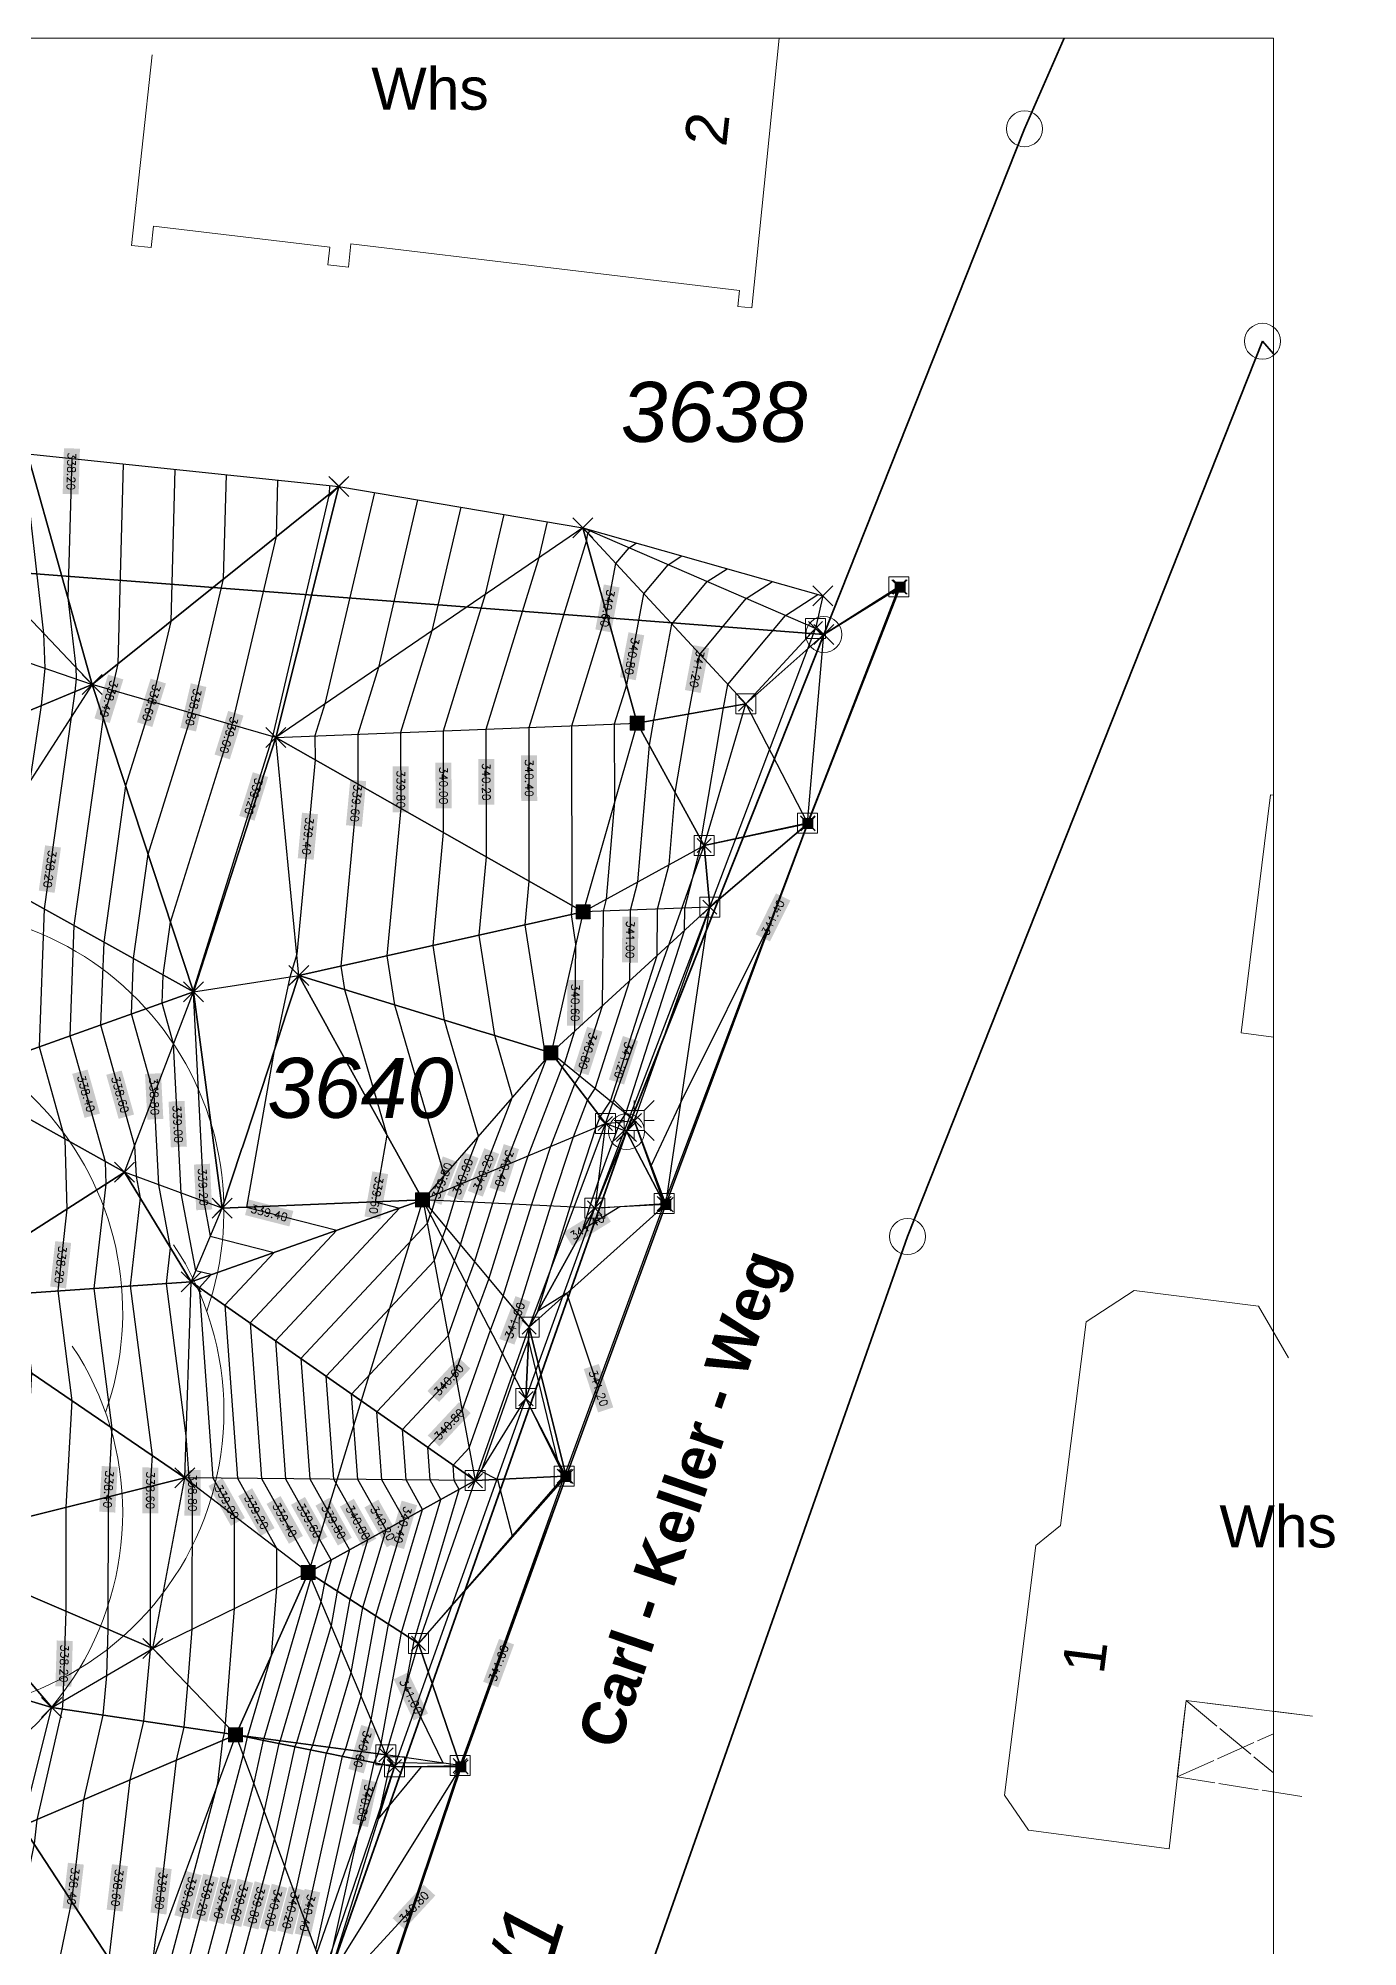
# Model space of a CAD drawing. Header units: metres. Extents: x -22.6 to 57.2, y -21.5 to 52.5.
# Drawn here: x 24.21 to 57.2, y 2.77 to 50.47 of the extents above; entities that cross this region are included whole.
import ezdxf
from ezdxf.enums import TextEntityAlignment as Align

# ---------------------------------------------------------------- set-up
doc = ezdxf.new("R2010")
doc.units = ezdxf.units.M
for name, pattern in [('1600.2028', [0]), ('1600.2031', [1.5, 1, 0, 0, -0.5]), ('1600.2505', [0]), ('1600.2515', [0]), ('AUSGEZOGEN', [0])]:
    doc.linetypes.add(name, pattern=pattern)
doc.layers.get('0').update_dxf_attribs({"color": 1, "linetype": 'CONTINUOUS'})
for name, color, linetype in [('$BRUCH', 7, 'CONTINUOUS'), ('$P_INF_FL', 7, 'AUSGEZOGEN'), ('$P_INF_H', 7, 'AUSGEZOGEN'), ('$P_INF_NR', 7, 'AUSGEZOGEN'), ('$P_INF_X', 7, 'AUSGEZOGEN'), ('$PKT_0', 7, 'CONTINUOUS'), ('DGM', 7, 'CONTINUOUS'), ('DGM_HOEHEN', 34, 'CONTINUOUS'), ('DGM_HOEHEN_Haupt', 24, 'CONTINUOUS'), ('DGM_HOEHEN_TEXT', 7, 'CONTINUOUS')]:
    doc.layers.add(name, color=color, linetype=linetype)
for name, color, linetype, lineweight in [('aussparen', 1, 'CONTINUOUS', 18), ('Böschung OK', 7, 'CONTINUOUS', 18), ('Böschung UK', 7, 'CONTINUOUS', 18), ('Flurstücke_Grenzpunkte', 255, 'CONTINUOUS', 0), ('Gebäude', 255, 'CONTINUOUS', 0), ('Geländepunkt', 7, 'CONTINUOUS', 18), ('Lagebezeichnungen', 255, 'CONTINUOUS', 0), ('Lampe', 7, 'CONTINUOUS', 18), ('Laubbaum 25m', 7, 'CONTINUOUS', 18), ('Migrationsobjekte', 7, 'CONTINUOUS', 18), ('Stellkante OK', 7, 'CONTINUOUS', 18), ('Stellkante UK', 7, 'CONTINUOUS', 18), ('Verkehr', 255, 'CONTINUOUS', 0)]:
    doc.layers.add(name, color=color, linetype=linetype, lineweight=lineweight)
doc.styles.add('Flurstücksnummer - K 10 700', font='Arial Italic.ttf')
doc.styles.add('Flurstücksnummer_ Schrägstrich - K 10 700', font='Arial Italic.ttf')
doc.styles.add('Gebäudefunktion (nur BW)', font='Arial.ttf')
doc.styles.add('Name - Bauwerken u. Einrichtungen - F 10', font='Arial Bold.ttf')
doc.styles.add('SIMPLEX', font='SIMPLEX')
doc.styles.add('Sonstiger Text_ Bezeichnung - N 7 380', font='Arial.ttf')

# ---------------------------------------------------------------- blocks, each defined once
blk = doc.blocks.new('Grenzpunkt mit Abmarkung (Marke)')
at = {"color": 0, "lineweight": -2}
blk.add_circle((0, 0), 0.5, dxfattribs=at)
blk = doc.blocks.new('34')
at = {"color": 0, "lineweight": -2}
for p, q in [((-0.5, 0.5), (0.5, -0.5)), ((-0.5, -0.5), (0.5, 0.5))]:
    blk.add_line(p, q, dxfattribs=at)
blk = doc.blocks.new('71', base_point=(0.019231, 0))
at = {"color": 0, "lineweight": -2}
for p, q in [((-0.497863, 0.5), (-0.497863, -0.5)), ((-0.497863, 0.5), (0.497863, 0.5)), ((-0.480769, -0.5), (-0.480769, 0.5)), ((-0.459402, -0.5), (-0.459402, 0.5)), ((-0.438034, -0.5), (-0.438034, 0.5)), ((-0.42094, -0.5), (-0.42094, 0.5)), ((-0.399573, -0.5), (-0.399573, 0.5)), ((-0.378205, -0.5), (-0.378205, 0.5)), ((-0.361111, -0.5), (-0.361111, 0.5)), ((-0.339744, -0.5), (-0.339744, 0.5)), ((-0.318376, -0.5), (-0.318376, 0.5)), ((-0.301282, -0.5), (-0.301282, 0.5)), ((-0.279915, -0.5), (-0.279915, 0.5)), ((-0.258547, -0.5), (-0.258547, 0.5)), ((-0.241453, -0.5), (-0.241453, 0.5)), ((-0.220085, -0.5), (-0.220085, 0.5)), ((-0.198718, -0.5), (-0.198718, 0.5)), ((-0.181624, -0.5), (-0.181624, 0.5)), ((-0.160256, -0.5), (-0.160256, 0.5)), ((-0.138889, -0.5), (-0.138889, 0.5)), ((-0.121795, -0.5), (-0.121795, 0.5)), ((-0.100428, -0.5), (-0.100428, 0.5)), ((-0.07906, -0.5), (-0.07906, 0.5)), ((-0.061966, -0.5), (-0.061966, 0.5)), ((-0.040599, -0.5), (-0.040599, 0.5)), ((-0.019231, -0.5), (-0.019231, 0.5)), ((-0.002137, -0.5), (-0.002137, 0.5)), ((0.019231, -0.5), (0.019231, 0.5)), ((0.040599, -0.5), (0.040599, 0.5)), ((0.057693, -0.5), (0.057693, 0.5)), ((0.07906, -0.5), (0.07906, 0.5)), ((0.100428, -0.5), (0.100428, 0.5)), ((0.117522, -0.5), (0.117522, 0.5)), ((0.138889, -0.5), (0.138889, 0.5)), ((0.160256, -0.5), (0.160256, 0.5)), ((0.177351, -0.5), (0.177351, 0.5)), ((0.198718, -0.5), (0.198718, 0.5)), ((0.220085, -0.5), (0.220085, 0.5)), ((0.237179, -0.5), (0.237179, 0.5)), ((0.258547, -0.5), (0.258547, 0.5)), ((0.279915, -0.5), (0.279915, 0.5)), ((0.297009, -0.5), (0.297009, 0.5)), ((0.318376, -0.5), (0.318376, 0.5)), ((0.339744, -0.5), (0.339744, 0.5)), ((0.356838, -0.5), (0.356838, 0.5)), ((0.378205, -0.5), (0.378205, 0.5)), ((0.399573, -0.5), (0.399573, 0.5)), ((0.416666, -0.5), (0.416666, 0.5)), ((0.438034, -0.5), (0.438034, 0.5)), ((0.459402, -0.5), (0.459402, 0.5)), ((0.476495, -0.5), (0.476495, 0.5)), ((0.497863, 0.5), (0.497863, -0.5)), ((0.497863, -0.5), (-0.497863, -0.5))]:
    blk.add_line(p, q, dxfattribs=at)
blk = doc.blocks.new('139', base_point=(0, -0.001756))
at = {"color": 0, "lineweight": -2}
for centre, radius, start, end in [((0, 0.198947), 0.301054, 23.556964, 156.444075), ((-0.175614, 0.098595), 0.301054, 99.378072, 213.597998), ((0.175614, 0.098595), 0.301054, 340.504019, 100.603046), ((-0.175615, -0.102107), 0.301054, 146.376033, 280.600999), ((0.175615, -0.102107), 0.301054, 259.398891, 33.623991), ((0, -0.001756), 0.025088, 90.001142, 179.997716), ((0, -0.001756), 0.025088, 0.002284, 89.998858), ((0, -0.001756), 0.025088, 180.001142, 269.998858), ((0, -0.001756), 0.025088, 270.001142, 359.998858), ((0, -0.198946), 0.301054, 221.698008, 318.301992)]:
    blk.add_arc(centre, radius, start, end, dxfattribs=at)
blk = doc.blocks.new('70')
at = {"color": 0, "lineweight": -2}
for p, q in [((-0.5, -0.5), (-0.5, 0.5)), ((-0.5, 0.5), (0.5, 0.5)), ((0.5, 0.5), (0.5, -0.5)), ((0.5, -0.5), (-0.5, -0.5))]:
    blk.add_line(p, q, dxfattribs=at)
blk = doc.blocks.new('138')
at = {"color": 0, "lineweight": -2}
for p, q in [((-0.25, 0.25), (-0.5, 0.5)), ((0, 0.25), (0, 0.5)), ((0.25, 0.25), (0.5, 0.5)), ((-0.25, 0), (-0.5, 0)), ((-0.25, -0.25), (-0.25, 0.25)), ((-0.25, 0.25), (0.25, 0.25)), ((0.25, 0.25), (0.25, -0.25)), ((0.25, 0), (0.5, 0)), ((-0.25, -0.25), (-0.5, -0.5)), ((0.25, -0.25), (-0.25, -0.25)), ((0, -0.25), (0, -0.5)), ((0.25, -0.25), (0.5, -0.5))]:
    blk.add_line(p, q, dxfattribs=at)
blk = doc.blocks.new('PKT_0')
for p, q in [((-0.354, -0.354), (0.354, 0.354)), ((0.354, -0.354), (-0.354, 0.354))]:
    blk.add_line(p, q)
at = {"layer": '$P_INF_FL'}
blk.add_attdef('CODE', text='', height=0.8, dxfattribs=at).set_placement((0, 1.7), align=Align.CENTER)
at = {"layer": '$P_INF_H'}
blk.add_attdef('H', text='', height=0.8, dxfattribs=at).set_placement((0, -1.4), align=Align.CENTER)
at = {"layer": '$P_INF_NR'}
blk.add_attdef('NR', text='', height=0.8, dxfattribs=at).set_placement((0, 0.7), align=Align.CENTER)
at = {"layer": '$P_INF_X'}
blk.add_attdef('X', text='', height=0.8, dxfattribs=at).set_placement((-0.9, -0.4), align=Align.RIGHT)
blk.add_attdef('Y', (0.7, -0.4), '', height=0.8, dxfattribs=at)

msp = doc.modelspace()

# ---------------------------------------------------------------- linework, layer by layer
at = {"layer": 'DGM', "color": 0, "linetype": 'ByBlock'}
for points in [[(20.93, 39.196, 3.392), (23.947, 40.083, 4.28), (25.561, 34.318, 4.554)], [(23.947, 40.083, 4.28), (31.726, 39.269, 5.487), (25.561, 34.318, 4.554)], [(20.93, 39.196, 3.392), (18.262, 36.822, 2.676), (25.561, 34.318, 4.554)], [(31.726, 39.269, 5.487), (30.151, 32.993, 5.468), (25.561, 34.318, 4.554)], [(31.726, 39.269, 5.487), (37.825, 38.234, 6.614), (30.151, 32.993, 5.468)], [(37.825, 38.234, 6.614), (30.151, 32.993, 5.468), (39.187, 33.353, 7.157)], [(37.825, 38.234, 6.614), (39.187, 33.353, 7.157), (41.896, 33.831, 7.779)], [(43.64, 35.718, 7.805), (37.825, 38.234, 6.614), (43.825, 36.533, 7.673)], [(43.64, 35.718, 7.805), (37.825, 38.234, 6.614), (41.896, 33.831, 7.779)], [(18.262, 36.822, 2.676), (25.561, 34.318, 4.554), (18.76, 31.492, 2.932)], [(45.759, 36.753, 7.642), (43.452, 30.839, 7.683), (43.443, 30.854, 7.805)], [(45.759, 36.753, 7.642), (43.443, 30.854, 7.805), (43.85, 35.565, 7.807)], [(45.759, 36.753, 7.642), (45.727, 36.76, 7.779), (43.85, 35.565, 7.807)], [(43.64, 35.718, 7.805), (43.85, 35.565, 7.807), (41.896, 33.831, 7.779)], [(43.443, 30.854, 7.805), (43.85, 35.565, 7.807), (41.896, 33.831, 7.779)], [(25.561, 34.318, 4.554), (22.581, 29.696, 3.971), (18.76, 31.492, 2.932)], [(28.094, 26.635, 5.455), (25.561, 34.318, 4.554), (22.581, 29.696, 3.971)], [(28.094, 26.635, 5.455), (30.151, 32.993, 5.468), (25.561, 34.318, 4.554)], [(39.187, 33.353, 7.157), (40.857, 30.295, 7.674), (41.896, 33.831, 7.779)], [(43.443, 30.854, 7.805), (40.857, 30.295, 7.674), (41.896, 33.831, 7.779)], [(28.094, 26.635, 5.455), (30.727, 27.04, 5.669), (30.151, 32.993, 5.468)], [(30.151, 32.993, 5.468), (39.187, 33.353, 7.157), (37.837, 28.635, 6.903)], [(30.727, 27.04, 5.669), (30.151, 32.993, 5.468), (37.837, 28.635, 6.903)], [(39.187, 33.353, 7.157), (37.837, 28.635, 6.903), (40.857, 30.295, 7.674)], [(43.452, 30.839, 7.683), (39.904, 21.317, 7.553), (40.999, 28.752, 7.836)], [(43.452, 30.839, 7.683), (43.443, 30.854, 7.805), (40.857, 30.295, 7.674)], [(43.452, 30.839, 7.683), (40.999, 28.752, 7.836), (40.857, 30.295, 7.674)], [(40.999, 28.752, 7.836), (37.837, 28.635, 6.903), (40.857, 30.295, 7.674)], [(28.094, 26.635, 5.455), (22.581, 29.696, 3.971), (22.108, 24.505, 3.898)], [(40.999, 28.752, 7.836), (39.112, 23.419, 7.763), (37.03, 25.112, 6.676)], [(40.999, 28.752, 7.836), (37.837, 28.635, 6.903), (37.03, 25.112, 6.676)], [(39.904, 21.317, 7.553), (40.999, 28.752, 7.836), (39.112, 23.419, 7.763)], [(26.37, 22.126, 4.748), (28.094, 26.635, 5.455), (22.108, 24.505, 3.898)], [(28.807, 21.227, 5.613), (26.37, 22.126, 4.748), (28.094, 26.635, 5.455)], [(39.112, 23.419, 7.763), (37.03, 25.112, 6.676), (38.389, 23.346, 7.531)], [(26.37, 22.126, 4.748), (22.108, 24.505, 3.898), (21.368, 18.93, 3.716)], [(39.112, 23.419, 7.763), (38.918, 23.141, 7.736), (38.389, 23.346, 7.531)], [(39.857, 21.342, 7.681), (39.112, 23.419, 7.763), (38.918, 23.141, 7.736)], [(39.904, 21.317, 7.553), (39.857, 21.342, 7.681), (39.112, 23.419, 7.763)], [(38.123, 21.232, 7.704), (38.918, 23.141, 7.736), (38.389, 23.346, 7.531)], [(38.123, 21.232, 7.704), (39.857, 21.342, 7.681), (38.918, 23.141, 7.736)], [(28.037, 19.389, 5.187), (26.37, 22.126, 4.748), (21.368, 18.93, 3.716)], [(28.037, 19.389, 5.187), (28.807, 21.227, 5.613), (26.37, 22.126, 4.748)], [(28.037, 19.389, 5.187), (28.807, 21.227, 5.613), (33.824, 21.434, 5.925)], [(28.037, 19.389, 5.187), (33.824, 21.434, 5.925), (35.137, 14.418, 7.426)], [(36.403, 16.468, 7.641), (33.824, 21.434, 5.925), (36.482, 18.253, 7.412)], [(36.403, 16.468, 7.641), (33.824, 21.434, 5.925), (35.137, 14.418, 7.426)], [(39.904, 21.317, 7.553), (38.123, 21.232, 7.704), (39.857, 21.342, 7.681)], [(27.876, 14.491, 5.014), (28.037, 19.389, 5.187), (21.368, 18.93, 3.716)], [(27.876, 14.491, 5.014), (28.037, 19.389, 5.187), (35.137, 14.418, 7.426)], [(27.876, 14.491, 5.014), (21.368, 18.93, 3.716), (21.068, 12.798, 3.725)], [(27.078, 10.226, 4.864), (27.876, 14.491, 5.014), (21.068, 12.798, 3.725)], [(27.078, 10.226, 4.864), (27.876, 14.491, 5.014), (30.969, 12.121, 5.603)], [(27.876, 14.491, 5.014), (30.969, 12.121, 5.603), (35.137, 14.418, 7.426)], [(30.969, 12.121, 5.603), (33.717, 10.351, 7.316), (35.137, 14.418, 7.426)], [(18.226, 10.636, 3.109), (24.549, 8.747, 4.399), (21.068, 12.798, 3.725)], [(24.549, 8.747, 4.399), (27.078, 10.226, 4.864), (21.068, 12.798, 3.725)], [(27.078, 10.226, 4.864), (29.151, 8.067, 5.306), (30.969, 12.121, 5.603)], [(29.151, 8.067, 5.306), (30.969, 12.121, 5.603), (32.905, 7.566, 7.147)], [(30.969, 12.121, 5.603), (32.905, 7.566, 7.147), (33.717, 10.351, 7.316)], [(18.226, 10.636, 3.109), (23.813, 5.788, 4.388), (24.549, 8.747, 4.399)], [(24.549, 8.747, 4.399), (27.078, 10.226, 4.864), (29.151, 8.067, 5.306)], [(34.759, 7.296, 7.282), (32.905, 7.566, 7.147), (33.717, 10.351, 7.316)], [(23.813, 5.788, 4.388), (24.549, 8.747, 4.399), (29.151, 8.067, 5.306)], [(23.813, 5.788, 4.388), (29.151, 8.067, 5.306), (26.692, 1.386, 5.003)], [(31.444, 1.905, 7.076), (29.151, 8.067, 5.306), (26.692, 1.386, 5.003)], [(33.114, 7.267, 7.307), (31.444, 1.905, 7.076), (29.151, 8.067, 5.306)], [(33.114, 7.267, 7.307), (29.151, 8.067, 5.306), (32.905, 7.566, 7.147)], [(33.114, 7.267, 7.307), (34.759, 7.296, 7.282), (32.905, 7.566, 7.147)], [(34.783, 7.262, 7.167), (33.114, 7.267, 7.307), (34.759, 7.296, 7.282)], [(23.248, 0.037, 4.491), (23.813, 5.788, 4.388), (26.692, 1.386, 5.003)]]:
    msp.add_3dface(points, dxfattribs=at)
at = {"layer": 'DGM_HOEHEN', "color": 44, "linetype": 'ByBlock'}
for points, elevation in [([(22.481, -0.046), (22.355, 0.92), (23.203, 5.727), (23.214, 6.307), (23.824, 8.964), (23.785, 9.637), (23.843, 11.611), (23.846, 13.489), (24.05, 17.101), (23.794, 19.097), (23.961, 20.587), (23.878, 23.517), (23.465, 24.988), (23.621, 29.118), (24.012, 31.916), (24.291, 33.79), (24.384, 34.722), (24.354, 35.59), (23.848, 40.054)], 4.251), ([(25.049, 39.968), (24.954, 36.485), (25.151, 34.75), (25.161, 34.455), (25.13, 34.139), (25.035, 33.501), (24.364, 28.706), (24.234, 25.262), (24.881, 22.957), (24.931, 21.206), (24.7, 19.16), (25.053, 16.416), (24.902, 13.752), (24.899, 11.159), (24.832, 8.913), (24.813, 8.708), (24.179, 5.944), (24.108, 5.337), (23.468, 2.27), (23.1, 0.184), (23.121, 0.023)], 4.451), ([(26.338, 39.833), (26.202, 34.833), (26.049, 34.177), (25.834, 33.491), (25.107, 28.293), (25.003, 25.535), (25.884, 22.397), (25.9, 21.825), (25.607, 19.222), (26.056, 15.732), (25.959, 14.014), (25.954, 10.707), (25.92, 9.549), (25.828, 8.558), (25.342, 6.441), (25.044, 3.905), (24.325, 0.458), (25.019, -3.759), (24.655, -5.553)], 4.651), ([(27.627, 39.698), (27.524, 35.894), (27.053, 33.887), (26.396, 31.785), (25.85, 27.881), (25.772, 25.809), (26.622, 22.783), (26.661, 22.019), (26.761, 21.484), (26.514, 19.285), (27.059, 15.048), (27.015, 14.277), (27.01, 10.256), (27.008, 10.185), (26.843, 8.408), (26.505, 6.937), (25.98, 2.474), (25.67, 0.986), (25.97, -0.835), (25.005, -5.595)], 4.851), ([(25.354, -5.637), (26.737, 1.184), (26.783, 1.353), (26.791, 1.369), (26.802, 1.398), (27.082, 2.445), (27.668, 7.434), (27.857, 8.259), (27.955, 9.313), (28.063, 10.706), (28.07, 14.342), (27.987, 14.49), (27.91, 15.538), (27.42, 19.347), (27.521, 20.237), (27.224, 21.811), (27.109, 24.058), (26.541, 26.082), (26.593, 27.468), (26.959, 30.08), (28.057, 33.597), (28.845, 36.955), (28.916, 39.563)], 5.051), ([(45.252, 35.455), (45.631, 36.427), (45.655, 36.688), (45.757, 36.753)], 7.651)]:
    msp.add_lwpolyline(points, dxfattribs=dict(at, elevation=elevation))
at = {"layer": 'Flurstücke_Grenzpunkte', "color": 7, "linetype": '1600.2028', "lineweight": 35}
for p, q in [((48.863, 48.208, 0.042), (49.855, 50.472, 0.042)), ((54.815, 42.896, 0.042), (45.941, 20.519, 0.042)), ((54.815, 42.896, 0.042), (55.086, 42.579, 0.042)), ((43.85, 35.565, 7.807), (12.847, 37.96, 1.175)), ((38.918, 23.141, 7.736), (43.85, 35.565, 7.807))]:
    msp.add_line(p, q, dxfattribs=at)
at = {"layer": 'Gebäude', "color": 7, "linetype": '1600.2505', "lineweight": 18}
for p, q in [((27.064, 50.052, 0.042), (26.543, 45.291, 0.042)), ((27.033, 45.241, 0.042), (27.093, 45.771, 0.042)), ((27.093, 45.771, 0.042), (31.505, 45.25, 0.042)), ((31.965, 44.75, 0.042), (32.025, 45.33, 0.042)), ((32.025, 45.33, 0.042), (41.739, 44.168, 0.042)), ((26.543, 45.291, 0.042), (27.033, 45.241, 0.042)), ((31.505, 45.25, 0.042), (31.455, 44.81, 0.042)), ((31.455, 44.81, 0.042), (31.965, 44.75, 0.042)), ((41.739, 44.168, 0.042), (41.699, 43.768, 0.042)), ((41.699, 43.768, 0.042), (42.05, 43.728, 0.042)), ((55.015, 31.561, 0.042), (54.284, 25.609, 0.042)), ((55.086, 31.552, 0.042), (55.015, 31.561, 0.042)), ((54.284, 25.609, 0.042), (55.086, 25.506, 0.042)), ((51.603, 19.167, 0.042), (50.402, 18.387, 0.042)), ((54.714, 18.777, 0.042), (51.603, 19.167, 0.042)), ((55.464, 17.486, 0.042), (54.714, 18.777, 0.042)), ((50.402, 18.387, 0.042), (49.762, 13.296, 0.042)), ((49.762, 13.296, 0.042), (49.152, 12.795, 0.042)), ((52.483, 5.212, 0.042), (52.903, 8.923, 0.042)), ((52.903, 8.923, 0.042), (56.065, 8.533, 0.042)), ((48.361, 6.553, 0.042), (48.961, 5.683, 0.042)), ((48.961, 5.683, 0.042), (52.483, 5.212, 0.042))]:
    msp.add_line(p, q, dxfattribs=at)
at = {"layer": 'Migrationsobjekte', "color": 7, "linetype": '1600.2031', "lineweight": 18}
for p, q in [((52.683, 7.013, 0.042), (52.903, 8.923, 0.042)), ((52.903, 8.923, 0.042), (56.065, 8.533, 0.042)), ((52.903, 8.923, 0.042), (55.086, 7.111, 0.042)), ((52.683, 7.013, 0.042), (55.086, 8.093, 0.042)), ((55.794, 6.522, 0.042), (52.683, 7.013, 0.042))]:
    msp.add_line(p, q, dxfattribs=at)
at = {"layer": 'Verkehr', "color": 253, "linetype": '1600.2515', "lineweight": 18, "true_color": 0x999999}
msp.add_line((54.815, 42.896, 0.042), (55.086, 42.579, 0.042), dxfattribs=at)

# ---------------------------------------------------------------- block references
at = {"layer": '$PKT_0', "linetype": 'ByBlock', "xscale": 0.5, "yscale": 0.5, "zscale": 0.5}
for p in [(31.726, 39.269, 5.487), (37.825, 38.234, 6.614), (45.727, 36.76, 7.779), (45.759, 36.753, 7.642), (43.825, 36.533, 7.673), (43.64, 35.718, 7.805), (43.85, 35.565, 7.807), (25.561, 34.318, 4.554), (41.896, 33.831, 7.779), (39.187, 33.353, 7.157), (30.151, 32.993, 5.468), (43.443, 30.854, 7.805), (43.452, 30.839, 7.683), (40.857, 30.295, 7.674), (37.837, 28.635, 6.903), (40.999, 28.752, 7.836), (30.727, 27.04, 5.669), (28.094, 26.635, 5.455), (37.03, 25.112, 6.676), (38.389, 23.346, 7.531), (39.112, 23.419, 7.763), (38.918, 23.141, 7.736), (26.37, 22.126, 4.748), (33.824, 21.434, 5.925), (28.807, 21.227, 5.613), (28.037, 19.389, 5.187), (36.482, 18.253, 7.412), (36.403, 16.468, 7.641), (27.876, 14.491, 5.014), (35.137, 14.418, 7.426), (30.969, 12.121, 5.603), (33.717, 10.351, 7.316), (27.078, 10.226, 4.864), (24.549, 8.747, 4.399), (29.151, 8.067, 5.306), (32.905, 7.566, 7.147), (33.114, 7.267, 7.307), (34.759, 7.296, 7.282), (34.783, 7.262, 7.167)]:
    msp.add_blockref('PKT_0', p, dxfattribs=at)
at = {"layer": 'Böschung OK', "color": 53, "lineweight": 18, "true_color": 0xdbc03c, "xscale": 0.5, "yscale": 0.5, "zscale": 0.5}
for p in [(41.896, 33.831, 7.779), (40.857, 30.295, 7.674), (38.389, 23.346, 7.531), (36.482, 18.253, 7.412), (35.137, 14.418, 7.426), (33.717, 10.351, 7.316), (32.905, 7.566, 7.147)]:
    msp.add_blockref('70', p, dxfattribs=at)
at = {"layer": 'Böschung UK', "color": 53, "lineweight": 18, "true_color": 0xdbc03c, "xscale": 0.35, "yscale": 0.35, "zscale": 0.35}
for p in [(39.187, 33.353, 7.157), (37.837, 28.635, 6.903), (37.03, 25.112, 6.676), (33.824, 21.434, 5.925), (30.969, 12.121, 5.603), (29.151, 8.067, 5.306)]:
    msp.add_blockref('71', p, dxfattribs=at)
at = {"layer": 'Flurstücke_Grenzpunkte', "color": 7, "lineweight": 18, "xscale": 0.9, "yscale": 0.9, "zscale": 0.9}
for p in [(48.863, 48.208, 0.042), (54.815, 42.896, 0.042), (45.941, 20.519, 0.042)]:
    msp.add_blockref('Grenzpunkt mit Abmarkung (Marke)', p, dxfattribs=at)
at = {"layer": 'Flurstücke_Grenzpunkte', "color": 1, "lineweight": 18, "xscale": 0.9, "yscale": 0.9, "zscale": 0.9}
for p in [(43.85, 35.565, 7.807), (38.918, 23.141, 7.736)]:
    msp.add_blockref('Grenzpunkt mit Abmarkung (Marke)', p, dxfattribs=at)
at = {"layer": 'Geländepunkt', "color": 53, "lineweight": 18, "true_color": 0xdbc03c, "xscale": 0.5, "yscale": 0.5, "zscale": 0.5}
for p in [(31.726, 39.269, 5.487), (37.825, 38.234, 6.614), (43.825, 36.533, 7.673), (43.85, 35.565, 7.807), (25.561, 34.318, 4.554), (30.151, 32.993, 5.468), (30.727, 27.04, 5.669), (28.094, 26.635, 5.455), (38.918, 23.141, 7.736), (26.37, 22.126, 4.748), (28.807, 21.227, 5.613), (28.037, 19.389, 5.187), (27.876, 14.491, 5.014), (27.078, 10.226, 4.864), (24.549, 8.747, 4.399)]:
    msp.add_blockref('34', p, dxfattribs=at)
at = {"layer": 'Lampe', "color": 30, "lineweight": 18, "true_color": 0xf08200}
msp.add_blockref('138', (39.112, 23.419, 7.763), dxfattribs=at)
at = {"layer": 'Laubbaum 25m', "color": 3, "lineweight": 18, "xscale": 25, "yscale": 25, "zscale": 25}
for p in [(16.938, 18.656, 2.917), (14.408, 16.123, 2.458)]:
    msp.add_blockref('139', p, dxfattribs=at)
at = {"layer": 'Stellkante OK', "color": 6, "lineweight": 18, "xscale": 0.5, "yscale": 0.5, "zscale": 0.5}
for p in [(45.727, 36.76, 7.779), (43.64, 35.718, 7.805), (43.443, 30.854, 7.805), (40.999, 28.752, 7.836), (38.123, 21.232, 7.704), (39.857, 21.342, 7.681), (36.403, 16.468, 7.641), (37.361, 14.53, 7.526), (33.114, 7.267, 7.307), (34.759, 7.296, 7.282)]:
    msp.add_blockref('70', p, dxfattribs=at)
at = {"layer": 'Stellkante UK', "color": 6, "lineweight": 18, "xscale": 0.25, "yscale": 0.25, "zscale": 0.25}
for p in [(45.759, 36.753, 7.642), (43.452, 30.839, 7.683), (39.904, 21.317, 7.553), (37.406, 14.523, 7.402), (34.783, 7.262, 7.167)]:
    msp.add_blockref('71', p, dxfattribs=at)

# ---------------------------------------------------------------- texts
at = {"layer": 'DGM_HOEHEN_TEXT', "color": 44, "linetype": 'ByBlock', "char_height": 0.2, "attachment_point": 5, "style": 'SIMPLEX', "bg_fill": 1, "box_fill_scale": 1.5, "bg_fill_color": 7, "bg_fill_true_color": 16777215, "bg_fill_transparency": 0}
for s, insert, rotation in [('338.20', (25.04, 39.646, 3.111), 268.446), ('340.60', (38.441, 36.219, 5.511), 259.2877), ('340.80', (39.057, 35.023, 5.711), 259.2877), ('341.20', (40.68, 34.703, 6.111), 259.2877), ('338.40', (25.98, 33.958, 3.311), 252.654), ('338.60', (27.044, 33.859, 3.511), 252.654), ('338.80', (28.092, 33.745, 3.711), 256.7919), ('339.00', (28.982, 33.052, 3.911), 252.654), ('340.20', (35.413, 31.884, 5.111), 270.1126), ('340.40', (36.483, 31.977, 5.311), 270.1126), ('339.20', (29.598, 31.519, 4.111), 252.654), ('339.80', (33.273, 31.697, 4.711), 270.1126), ('340.00', (34.343, 31.791, 4.911), 270.1126), ('339.60', (32.158, 31.35, 4.511), 264.6482), ('339.40', (30.952, 30.525, 4.311), 264.6482), ('338.20', (24.504, 29.704, 3.111), 262.0391), ('341.40', (42.578, 28.495, 6.311), 63.4986), ('341.00', (39.008, 27.94, 5.911), 269.3725), ('340.60', (37.636, 26.362, 5.511), 269.3725), ('340.80', (37.95, 25.157, 5.711), 252.2143), ('341.20', (38.842, 24.925, 6.111), 252.2143), ('338.40', (25.409, 24.089, 3.311), 285.6839), ('338.60', (26.261, 24.065, 3.511), 285.6839), ('338.80', (27.111, 24.021, 3.711), 272.9258), ('339.00', (27.699, 23.33, 3.911), 272.9258), ('339.20', (28.333, 21.757, 4.111), 272.9258), ('339.60', (32.663, 21.55, 4.511), 259.988), ('339.40', (29.986, 21.107, 4.311), 345.6542), ('338.20', (24.774, 19.814, 3.111), 263.5729), ('341.00', (36.128, 18.424, 5.911), 69.3693), ('340.60', (34.477, 16.939, 5.511), 46.9034), ('340.80', (34.486, 15.826, 5.711), 46.9034), ('338.40', (25.969, 14.202, 3.311), 266.7594), ('338.60', (27.015, 14.175, 3.511), 269.9269), ('338.80', (28.07, 14.113, 3.711), 269.8858), ('339.00', (28.925, 13.885, 3.911), 299.3073), ('339.20', (29.666, 13.632, 4.111), 299.3073), ('339.40', (30.375, 13.436, 4.311), 299.3073), ('339.60', (30.986, 13.414, 4.511), 299.3073), ('339.80', (31.597, 13.392, 4.711), 299.3073), ('340.00', (32.208, 13.369, 4.911), 299.3073), ('340.20', (32.82, 13.347, 5.111), 299.3073), ('340.40', (33.327, 13.313, 5.311), 253.4395), ('338.20', (24.86, 9.846, 3.111), 268.2959), ('341.00', (35.72, 9.857, 5.911), 69.6153), ('341.00', (33.527, 9.026, 5.911), 295.7752), ('340.60', (32.318, 7.705, 5.511), 253.6592), ('340.80', (32.382, 6.36, 5.711), 257.4694), ('338.40', (25.088, 4.277, 3.311), 263.2927), ('338.60', (26.188, 4.24, 3.511), 263.2927), ('338.80', (27.284, 4.166, 3.711), 263.2927), ('339.00', (27.957, 4.056, 3.911), 255.0421), ('339.20', (28.385, 3.992, 4.111), 255.0421), ('339.40', (28.813, 3.929, 4.311), 255.0421), ('339.60', (29.241, 3.865, 4.511), 255.0421), ('339.80', (29.67, 3.802, 4.711), 255.0421), ('340.00', (30.098, 3.738, 4.911), 255.0421), ('340.20', (30.526, 3.675, 5.111), 255.0421), ('340.40', (30.944, 3.613, 5.311), 257.4694)]:
    msp.add_mtext(s, dxfattribs=dict(at, insert=insert, rotation=rotation))
at = {"layer": 'Flurstücke_Grenzpunkte', "color": 7, "lineweight": 18, "char_height": 1.5, "attachment_point": 5, "line_spacing_factor": 0.69, "bg_fill": 2}
for s, insert, rotation, style in [('3638', (41.108, 41.12, 0.042), 0.0091, 'Flurstücksnummer - K 10 700'), ('955/1', (35.921, 1.186, 0.042), 72.8333, 'Flurstücksnummer_ Schrägstrich - K 10 700')]:
    msp.add_mtext(s, dxfattribs=dict(at, insert=insert, rotation=rotation, style=style))
at = {"layer": 'Gebäude', "color": 7, "lineweight": 18, "char_height": 1.05, "attachment_point": 5, "rotation": 0.0091, "line_spacing_factor": 0.69, "style": 'Gebäudefunktion (nur BW)', "bg_fill": 2}
for insert in [(34.006, 49.201, 0.042), (55.204, 13.265, 0.042)]:
    msp.add_mtext('Whs', dxfattribs=dict(at, insert=insert))
at = {"layer": 'Lagebezeichnungen', "color": 7, "lineweight": 18, "char_height": 1.05, "attachment_point": 5, "line_spacing_factor": 0.69, "style": 'Sonstiger Text_ Bezeichnung - N 7 380', "bg_fill": 2}
for s, insert, rotation in [('2', (40.929, 48.199, 0.042), 83.6553), ('1', (50.372, 10.024, 0.042), 82.8715)]:
    msp.add_mtext(s, dxfattribs=dict(at, insert=insert, rotation=rotation))

# ---------------------------------------------------------------- next in the draw order: linework, layer by layer
at = {"layer": 'DGM', "color": 0, "linetype": 'ByBlock'}
for points in [[(34.783, 7.262, 7.167), (33.114, 7.267, 7.307), (31.444, 1.905, 7.076)], [(34.783, 7.262, 7.167), (32.06, -0.82, 6.899), (31.444, 1.905, 7.076)]]:
    msp.add_3dface(points, dxfattribs=at)
at = {"layer": 'DGM_HOEHEN', "color": 44, "linetype": 'ByBlock', "elevation": 7.051}
msp.add_lwpolyline([(33.604, 3.764), (31.531, 1.52)], dxfattribs=at)
at = {"layer": 'Flurstücke_Grenzpunkte', "color": 7, "linetype": '1600.2028', "lineweight": 35}
msp.add_line((43.85, 35.565, 7.807), (48.863, 48.208, 7.807), dxfattribs=at)
at = {"layer": 'Gebäude', "color": 7, "linetype": '1600.2505', "lineweight": 18}
for p, q in [((42.05, 43.728, 0.042), (42.729, 50.472, 0.042)), ((49.152, 12.795, 0.042), (48.361, 6.553, 0.042))]:
    msp.add_line(p, q, dxfattribs=at)

# ---------------------------------------------------------------- next in the draw order: texts
at = {"layer": 'DGM_HOEHEN_TEXT', "color": 44, "linetype": 'ByBlock', "insert": (33.604, 3.764, 5.711), "char_height": 0.2, "attachment_point": 5, "rotation": 47.2639, "style": 'SIMPLEX', "bg_fill": 1, "box_fill_scale": 1.5, "bg_fill_color": 7, "bg_fill_true_color": 16777215, "bg_fill_transparency": 0}
msp.add_mtext('340.80', dxfattribs=at)
at = {"layer": 'Flurstücke_Grenzpunkte', "color": 7, "lineweight": 18, "insert": (32.271, 24.225, 0.042), "char_height": 1.5, "attachment_point": 5, "rotation": 0.0091, "line_spacing_factor": 0.69, "style": 'Flurstücksnummer - K 10 700', "bg_fill": 2}
msp.add_mtext('3640', dxfattribs=at)
at = {"layer": 'Lagebezeichnungen', "color": 7, "lineweight": 18, "insert": (40.445, 13.918, 0.042), "char_height": 1.08, "attachment_point": 5, "rotation": 71.0869, "line_spacing_factor": 0.69, "style": 'Name - Bauwerken u. Einrichtungen - F 10', "bg_fill": 2}
msp.add_mtext('Carl - Keller - Weg', dxfattribs=at)

# ---------------------------------------------------------------- next in the draw order: linework, layer by layer
at = {"layer": '$BRUCH', "linetype": 'ByBlock', "elevation": 0.042}
msp.add_lwpolyline([(32.06, -0.82), (34.783, 7.262), (37.406, 14.523), (39.904, 21.317), (43.452, 30.839), (45.759, 36.753), (45.727, 36.76), (43.443, 30.854), (39.857, 21.342), (37.361, 14.53), (34.759, 7.296), (32.027, -0.807)], close=True, dxfattribs=at)
for points in [[(30.861, 0.642), (33.114, 7.267), (36.403, 16.468), (38.123, 21.232), (40.999, 28.752), (43.64, 35.718)], [(28.321, -5.992), (30.293, 0.056), (32.905, 7.566), (33.717, 10.351), (35.137, 14.418), (36.482, 18.253), (38.389, 23.346), (40.857, 30.295), (41.896, 33.831)], [(39.187, 33.353), (37.837, 28.635), (37.03, 25.112), (33.824, 21.434), (30.969, 12.121), (29.151, 8.067), (26.692, 1.386), (24.444, -5.528)]]:
    msp.add_lwpolyline(points, dxfattribs=at)
at = {"layer": 'aussparen', "linetype": 'ByBlock', "elevation": 6.749}
msp.add_lwpolyline([(-0.421, 20.641), (6.689, 24.406), (8.723, 30.258), (11.01, 40.285), (15.88, 38.848), (20.93, 39.196), (23.947, 40.083), (31.726, 39.269), (37.825, 38.234), (43.825, 36.533), (43.64, 35.718), (43.85, 35.565), (45.727, 36.76), (45.759, 36.753), (43.452, 30.839), (39.904, 21.317), (37.406, 14.523), (34.783, 7.262), (32.06, -0.82)], dxfattribs=at)
at = {"layer": 'DGM', "color": 0, "linetype": 'ByBlock'}
for points in [[(30.727, 27.04, 5.669), (37.837, 28.635, 6.903), (37.03, 25.112, 6.676)], [(28.807, 21.227, 5.613), (28.094, 26.635, 5.455), (30.727, 27.04, 5.669)], [(28.807, 21.227, 5.613), (30.727, 27.04, 5.669), (33.824, 21.434, 5.925)], [(30.727, 27.04, 5.669), (37.03, 25.112, 6.676), (33.824, 21.434, 5.925)], [(37.03, 25.112, 6.676), (33.824, 21.434, 5.925), (38.389, 23.346, 7.531)], [(38.123, 21.232, 7.704), (33.824, 21.434, 5.925), (38.389, 23.346, 7.531)], [(38.123, 21.232, 7.704), (33.824, 21.434, 5.925), (36.482, 18.253, 7.412)], [(39.904, 21.317, 7.553), (37.406, 14.523, 7.402), (36.482, 18.253, 7.412)], [(39.904, 21.317, 7.553), (38.123, 21.232, 7.704), (36.482, 18.253, 7.412)], [(37.406, 14.523, 7.402), (36.403, 16.468, 7.641), (36.482, 18.253, 7.412)], [(36.403, 16.468, 7.641), (37.361, 14.53, 7.526), (35.137, 14.418, 7.426)], [(37.406, 14.523, 7.402), (36.403, 16.468, 7.641), (37.361, 14.53, 7.526)], [(37.361, 14.53, 7.526), (33.717, 10.351, 7.316), (35.137, 14.418, 7.426)], [(37.406, 14.523, 7.402), (37.361, 14.53, 7.526), (33.717, 10.351, 7.316)], [(37.406, 14.523, 7.402), (34.759, 7.296, 7.282), (33.717, 10.351, 7.316)], [(37.406, 14.523, 7.402), (34.783, 7.262, 7.167), (34.759, 7.296, 7.282)]]:
    msp.add_3dface(points, dxfattribs=at)
at = {"layer": 'DGM_HOEHEN', "color": 44, "linetype": 'ByBlock'}
for points, elevation in [([(25.703, -5.679), (26.923, 0.338), (27.163, 1.213), (27.204, 1.295), (27.261, 1.448), (28.705, 6.855), (28.831, 7.931), (28.872, 8.109), (28.893, 8.336), (29.116, 11.219), (29.121, 13.537), (28.589, 14.484), (28.24, 19.247), (28.539, 19.567), (28.153, 19.666), (27.788, 21.603), (27.597, 25.334), (27.31, 26.356), (27.336, 27.056), (27.521, 28.375), (29.062, 33.307), (30.167, 38.017), (30.205, 39.428)], 5.251), ([(31.494, 39.293), (31.488, 39.078), (30.066, 33.018), (28.083, 26.669), (28.079, 26.643), (28.079, 26.63), (28.085, 26.609), (28.351, 21.395), (28.514, 20.528), (30.107, 20.121), (28.874, 18.803), (29.191, 14.478), (30.171, 12.733), (30.169, 11.732), (30.039, 10.047), (29.447, 8.028), (29.438, 8.009), (29.339, 7.562), (27.719, 1.498), (27.617, 1.221), (27.543, 1.072), (27.11, -0.507), (26.053, -5.721)], 5.451), ([(32.614, 39.118), (31.377, 33.83), (31.13, 33.032), (31.131, 32.437), (30.676, 27.573), (30.506, 27.006), (30.11, 25.171), (29.418, 21.252), (31.675, 20.675), (29.508, 18.359), (29.793, 14.472), (31.079, 12.182), (31.046, 12.072), (31.029, 11.98), (29.855, 7.973), (29.834, 7.929), (29.598, 6.866), (28.177, 1.548), (28.029, 1.148), (27.922, 0.932), (27.296, -1.352), (26.402, -5.762)], 5.651), ([(33.696, 38.935), (32.716, 34.745), (32.2, 33.074), (32.203, 31.83), (31.776, 27.275), (31.866, 26.691), (32.929, 23.055), (32.634, 21.385), (33.243, 21.229), (30.143, 17.915), (30.396, 14.466), (31.536, 12.434), (31.367, 11.865), (31.28, 11.39), (30.262, 7.919), (30.23, 7.849), (29.857, 6.17), (28.636, 1.598), (28.442, 1.074), (28.302, 0.792), (27.483, -2.197), (26.752, -5.804)], 5.851), ([(34.778, 38.751), (34.055, 35.659), (33.27, 33.117), (33.274, 31.222), (32.928, 27.534), (33.118, 26.308), (34.361, 22.051), (34.182, 21.584), (34.128, 21.42), (34.049, 21.165), (34.013, 21.07), (33.934, 20.845), (30.777, 17.471), (30.998, 14.46), (31.993, 12.686), (31.688, 11.658), (31.531, 10.8), (30.67, 7.865), (30.627, 7.769), (30.116, 5.473), (29.094, 1.648)], 6.051), ([(30.011, 1.748), (30.634, 4.081), (31.419, 7.61), (31.486, 7.756), (32.032, 9.62), (32.33, 11.245), (32.908, 13.19), (32.202, 14.448), (32.045, 16.583), (34.284, 18.976), (34.614, 19.912), (34.764, 20.309), (35.095, 21.375), (35.319, 22.06), (36.069, 24.01), (35.622, 25.543), (35.233, 28.051), (35.416, 30.008), (35.41, 33.202), (36.733, 37.489), (36.943, 38.384)], 6.451), ([(30.47, 1.798), (30.893, 3.384), (31.815, 7.53), (31.894, 7.701), (32.283, 9.03), (32.65, 11.038), (33.365, 13.442), (32.804, 14.442), (32.679, 16.139), (34.459, 18.041), (34.915, 19.333), (35.121, 19.881), (35.578, 21.352), (35.888, 22.298), (36.923, 24.99), (36.873, 25.16), (36.385, 28.309), (36.488, 29.4), (36.48, 33.245), (37.917, 37.902), (37.954, 38.095), (38.005, 38.156), (38.034, 38.175)], 6.651), ([(31.153, 2.688), (32.211, 7.45), (32.301, 7.647), (32.534, 8.44), (32.971, 10.832), (33.822, 13.694), (33.406, 14.436), (33.314, 15.695), (34.634, 17.106), (35.216, 18.754), (35.479, 19.453), (36.062, 21.329), (36.456, 22.537), (37.308, 24.751), (37.365, 24.839), (37.629, 25.661), (37.652, 27.828), (37.538, 28.568), (37.559, 28.793), (37.55, 33.287), (38.419, 36.104), (38.653, 37.339), (38.982, 37.734), (39.167, 37.854)], 6.851), ([(31.412, 1.992), (32.607, 7.37), (32.709, 7.593), (32.784, 7.85), (33.292, 10.625), (34.28, 13.946), (34.008, 14.43), (33.948, 15.251), (34.809, 16.171), (35.516, 18.175), (35.836, 19.025), (36.545, 21.306), (37.025, 22.775), (37.626, 24.337), (37.748, 24.528), (38.313, 26.289), (38.339, 28.654), (38.417, 28.954), (38.624, 31.384), (38.62, 33.33), (38.921, 34.306), (39.352, 36.583), (39.958, 37.311), (40.301, 37.532)], 7.051), ([(35.72, 9.857), (34.765, 7.287), (33.781, 7.265), (32.709, 5.967), (33.003, 7.29), (33.041, 7.372), (34.333, 7.358), (33.405, 9.28), (33.613, 10.418), (34.737, 14.198), (34.61, 14.424), (34.582, 14.807), (34.984, 15.236), (35.817, 17.597), (36.194, 18.597), (37.028, 21.284), (37.593, 23.013), (37.944, 23.924), (38.131, 24.216), (38.997, 26.916), (39.017, 28.679), (39.2, 29.384), (39.491, 32.797), (39.596, 33.425), (40.051, 35.827), (40.935, 36.888), (41.434, 37.211)], 7.251), ([(38.217, 16.728), (37.428, 19.1), (36.701, 18.651), (37.512, 21.261), (38.162, 23.251), (38.262, 23.511), (38.514, 23.905), (39.681, 27.544), (39.694, 28.704), (39.983, 29.815), (40.137, 31.614), (40.468, 33.579), (40.75, 35.071), (41.911, 36.466), (42.567, 36.89)], 7.451), ([(42.578, 28.495), (40.283, 23.892), (39.534, 22.298), (39.868, 21.336), (38.748, 21.262), (37.825, 20.692), (37.995, 21.238), (38.205, 21.88), (38.699, 23.226), (38.763, 23.384), (38.897, 23.593), (40.366, 28.171), (40.372, 28.728), (40.767, 30.246), (40.782, 30.431), (41.339, 33.733), (41.449, 34.315), (42.888, 36.043), (43.7, 36.568)], 7.651)]:
    msp.add_lwpolyline(points, dxfattribs=dict(at, elevation=elevation))
at = {"layer": 'DGM_HOEHEN', "color": 44, "linetype": 'ByBlock', "elevation": 7.451}
msp.add_lwpolyline([(35.284, 14.657), (35.693, 14.446), (36.06, 13.038), (37.388, 14.526), (37.2, 14.922), (36.468, 17.949), (36.118, 17.018)], close=True, dxfattribs=at)
at = {"layer": 'DGM_HOEHEN_Haupt', "color": 44, "linetype": 'ByBlock', "elevation": 6.251}
msp.add_lwpolyline([(29.553, 1.698), (30.375, 4.777), (31.023, 7.689), (31.078, 7.81), (31.781, 10.21), (32.009, 11.452), (32.451, 12.938), (31.6, 14.454), (31.411, 17.027), (34.109, 19.91), (34.314, 20.491), (34.406, 20.737), (34.611, 21.397), (34.75, 21.822), (35.215, 23.031), (34.37, 25.926), (34.081, 27.792), (34.345, 30.615), (34.34, 33.16), (35.394, 36.574), (35.86, 38.568)], dxfattribs=at)
at = {"layer": 'Flurstücke_Grenzpunkte', "color": 7, "linetype": '1600.2028', "lineweight": 35}
for p, q in [((31.444, 1.905, 7.076), (38.918, 23.141, 7.736)), ((45.941, 20.519, 0.042), (37.096, -4.629, 0.042))]:
    msp.add_line(p, q, dxfattribs=at)
at = {"layer": 'Verkehr', "color": 44, "linetype": 'ByBlock'}
msp.add_lwpolyline([(-22.608, 50.472), (55.086, 50.472), (55.086, -20.484), (-22.608, -20.484)], close=True, dxfattribs=at)

# ---------------------------------------------------------------- next in the draw order: block references
at = {"layer": '$PKT_0', "linetype": 'ByBlock', "xscale": 0.5, "yscale": 0.5, "zscale": 0.5}
for p in [(39.857, 21.342, 7.681), (39.904, 21.317, 7.553), (38.123, 21.232, 7.704), (37.361, 14.53, 7.526), (37.406, 14.523, 7.402)]:
    msp.add_blockref('PKT_0', p, dxfattribs=at)

# ---------------------------------------------------------------- next in the draw order: texts
at = {"layer": 'DGM_HOEHEN_TEXT', "color": 44, "linetype": 'ByBlock', "char_height": 0.2, "attachment_point": 5, "style": 'SIMPLEX', "bg_fill": 1, "box_fill_scale": 1.5, "bg_fill_color": 7, "bg_fill_true_color": 16777215, "bg_fill_transparency": 0}
for s, insert, rotation in [('339.80', (34.309, 21.916, 4.711), 68.9511), ('340.00', (34.826, 22.019, 4.911), 68.9511), ('340.20', (35.343, 22.122, 5.111), 68.9511), ('340.40', (35.863, 22.223, 5.311), 251.9037), ('341.40', (37.936, 20.76, 6.311), 31.7234), ('341.20', (38.217, 16.728, 6.111), 288.3807)]:
    msp.add_mtext(s, dxfattribs=dict(at, insert=insert, rotation=rotation))

doc.saveas('drawing.dxf')
